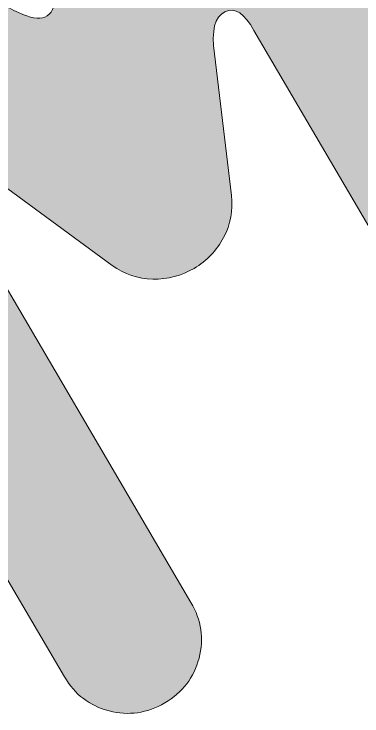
# Model space of a CAD drawing. Header units: inches. Extents: x 131 to 948, y -992 to -88.
# Drawn here: x 398.9 to 434.3, y -277.4 to -206 of the extents above; entities that cross this region are included whole.
import ezdxf

# ---------------------------------------------------------------- set-up
doc = ezdxf.new("R2010")
doc.units = ezdxf.units.IN
doc.header["$MEASUREMENT"] = 0
doc.layers.add('Layer 1', color=7, linetype='Continuous')

# ---------------------------------------------------------------- blocks, each defined once
blk = doc.blocks.new('block 3')
at = {"layer": 'Layer 1', "true_color": 0x1f9d48}
h = blk.add_hatch(color=114, dxfattribs=at)
h.dxf.hatch_style = 2
edge = h.paths.add_edge_path()
edge.add_spline(control_points=[(367.997, -183.746), (367.997, -183.746), (394.924, -203.071), (394.924, -203.071), (398.45, -205.734), (400.821, -206.821), (402.036, -206.337), (402.684, -206.073), (403.083, -205.321), (403.219, -204.084), (403.36, -202.849), (403.262, -201.059), (402.928, -198.717), (402.928, -198.717), (399.145, -165.455), (399.145, -165.455), (398.952, -163.953), (399.201, -162.508), (399.891, -161.123), (400.576, -159.741), (401.59, -158.712), (402.928, -158.042), (403.834, -157.625), (404.665, -157.367), (405.416, -157.273), (406.956, -156.947), (408.416, -157.127), (409.801, -157.814), (411.186, -158.502), (412.256, -159.487), (413.012, -160.775), (413.012, -160.775), (459.872, -240.572), (459.872, -240.572), (460.929, -242.374), (461.201, -244.264), (460.689, -246.235), (460.173, -248.212), (459.018, -249.727), (457.215, -250.784), (455.413, -251.843), (453.525, -252.116), (451.549, -251.601), (449.577, -251.09), (448.061, -249.931), (447, -248.129), (447, -248.129), (423.269, -207.715), (423.269, -207.715), (422.345, -205.95), (421.368, -205.314), (420.331, -205.807), (419.293, -206.301), (418.946, -207.718), (419.279, -210.059), (419.279, -210.059), (420.988, -224.461), (420.988, -224.461), (421.176, -225.966), (420.918, -227.388), (420.204, -228.729), (419.49, -230.071), (418.491, -231.118), (417.204, -231.874), (415.918, -232.63), (414.514, -232.994), (412.993, -232.961), (411.477, -232.93), (410.111, -232.465), (408.886, -231.566), (408.886, -231.566), (397.065, -222.93), (397.065, -222.93), (395.337, -221.753), (393.999, -221.442), (393.056, -221.996), (392.164, -222.638), (392.169, -223.729), (393.075, -225.273), (393.075, -225.273), (416.885, -265.815), (416.885, -265.815), (417.941, -267.618), (418.214, -269.506), (417.702, -271.479), (417.185, -273.455), (416.031, -274.97), (414.228, -276.028), (412.425, -277.085), (410.538, -277.361), (408.562, -276.846), (406.585, -276.334), (405.069, -275.176), (404.013, -273.373), (404.013, -273.373), (357.153, -193.576), (357.153, -193.576), (356.397, -192.289), (356.059, -190.875), (356.134, -189.33), (356.204, -187.787), (356.716, -186.449), (357.669, -185.313), (358.199, -184.652), (358.833, -184.052), (359.556, -183.513), (359.636, -183.463), (359.725, -183.413), (359.81, -183.361), (362.645, -181.698), (365.368, -181.828), (367.997, -183.746)], knot_values=[0, 0, 0, 0, 1, 1, 1, 2, 2, 2, 3, 3, 3, 4, 4, 4, 5, 5, 5, 6, 6, 6, 7, 7, 7, 8, 8, 8, 9, 9, 9, 10, 10, 10, 11, 11, 11, 12, 12, 12, 13, 13, 13, 14, 14, 14, 15, 15, 15, 16, 16, 16, 17, 17, 17, 18, 18, 18, 19, 19, 19, 20, 20, 20, 21, 21, 21, 22, 22, 22, 23, 23, 23, 24, 24, 24, 25, 25, 25, 26, 26, 26, 27, 27, 27, 28, 28, 28, 29, 29, 29, 30, 30, 30, 31, 31, 31, 32, 32, 32, 33, 33, 33, 34, 34, 34, 35, 35, 35, 36, 36, 36, 37, 37, 37, 37], degree=3, periodic=1)
at = {"layer": 'Layer 1', "lineweight": 0}
blk.add_open_spline([(367.997, -183.746), (367.997, -183.746), (394.924, -203.071), (394.924, -203.071), (398.45, -205.734), (400.821, -206.821), (402.036, -206.337), (402.684, -206.073), (403.083, -205.321), (403.219, -204.084), (403.36, -202.849), (403.262, -201.059), (402.928, -198.717), (402.928, -198.717), (399.145, -165.455), (399.145, -165.455), (398.952, -163.953), (399.201, -162.508), (399.891, -161.123), (400.576, -159.741), (401.59, -158.712), (402.928, -158.042), (403.834, -157.625), (404.665, -157.367), (405.416, -157.273), (406.956, -156.947), (408.416, -157.127), (409.801, -157.814), (411.186, -158.502), (412.256, -159.487), (413.012, -160.775), (413.012, -160.775), (459.872, -240.572), (459.872, -240.572), (460.929, -242.374), (461.201, -244.264), (460.689, -246.235), (460.173, -248.212), (459.018, -249.727), (457.215, -250.784), (455.413, -251.843), (453.525, -252.116), (451.549, -251.601), (449.577, -251.09), (448.061, -249.931), (447, -248.129), (447, -248.129), (423.269, -207.715), (423.269, -207.715), (422.345, -205.95), (421.368, -205.314), (420.331, -205.807), (419.293, -206.301), (418.946, -207.718), (419.279, -210.059), (419.279, -210.059), (420.988, -224.461), (420.988, -224.461), (421.176, -225.966), (420.918, -227.388), (420.204, -228.729), (419.49, -230.071), (418.491, -231.118), (417.204, -231.874), (415.918, -232.63), (414.514, -232.994), (412.993, -232.961), (411.477, -232.93), (410.111, -232.465), (408.886, -231.566), (408.886, -231.566), (397.065, -222.93), (397.065, -222.93), (395.337, -221.753), (393.999, -221.442), (393.056, -221.996), (392.164, -222.638), (392.169, -223.729), (393.075, -225.273), (393.075, -225.273), (416.885, -265.815), (416.885, -265.815), (417.941, -267.618), (418.214, -269.506), (417.702, -271.479), (417.185, -273.455), (416.031, -274.97), (414.228, -276.028), (412.425, -277.085), (410.538, -277.361), (408.562, -276.846), (406.585, -276.334), (405.069, -275.176), (404.013, -273.373), (404.013, -273.373), (357.153, -193.576), (357.153, -193.576), (356.397, -192.289), (356.059, -190.875), (356.134, -189.33), (356.204, -187.787), (356.716, -186.449), (357.669, -185.313), (358.199, -184.652), (358.833, -184.052), (359.556, -183.513), (359.636, -183.463), (359.725, -183.413), (359.81, -183.361), (362.645, -181.698), (365.368, -181.828), (367.997, -183.746)], degree=3, knots=[0, 0, 0, 0, 1, 1, 1, 2, 2, 2, 3, 3, 3, 4, 4, 4, 5, 5, 5, 6, 6, 6, 7, 7, 7, 8, 8, 8, 9, 9, 9, 10, 10, 10, 11, 11, 11, 12, 12, 12, 13, 13, 13, 14, 14, 14, 15, 15, 15, 16, 16, 16, 17, 17, 17, 18, 18, 18, 19, 19, 19, 20, 20, 20, 21, 21, 21, 22, 22, 22, 23, 23, 23, 24, 24, 24, 25, 25, 25, 26, 26, 26, 27, 27, 27, 28, 28, 28, 29, 29, 29, 30, 30, 30, 31, 31, 31, 32, 32, 32, 33, 33, 33, 34, 34, 34, 35, 35, 35, 36, 36, 36, 37, 37, 37, 37], dxfattribs=at)
blk = doc.blocks.new('block 2')
at = {"layer": 'Layer 1'}
blk.add_blockref('block 3', (0, 0), dxfattribs=at)

msp = doc.modelspace()

# ---------------------------------------------------------------- block references
at = {"layer": 'Layer 1'}
msp.add_blockref('block 2', (0, 0), dxfattribs=at)

doc.saveas('drawing.dxf')
